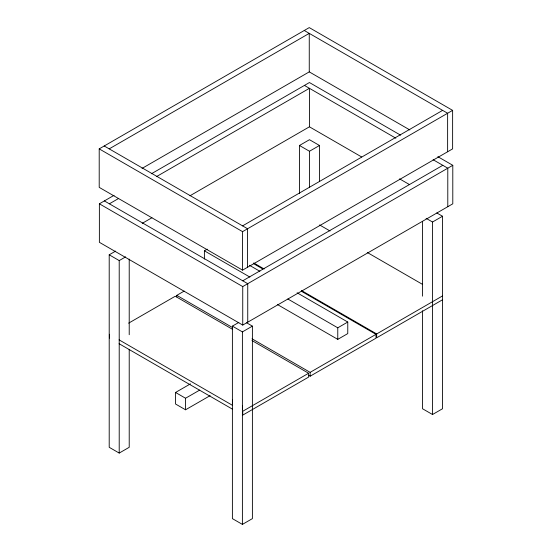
<?xml version="1.0" encoding="UTF-8"?>
<svg xmlns="http://www.w3.org/2000/svg" width="552" height="552" viewBox="0 0 552 552"><rect width="100%" height="100%" fill="white"/><g stroke="black" fill="none" stroke-linecap="round" stroke-linejoin="round"><path stroke-width="0.83" d="M99.208 148.874L309.258 27.6L452.626 110.372L452.626 148.874L242.576 270.142L99.208 187.369L99.208 148.874L242.576 231.647L452.626 110.372M109.206 148.874L309.258 33.375L309.258 71.877L142.05 168.408M437.86 156.685L452.792 165.31L452.792 203.812L242.742 325.08L99.374 242.307L99.374 203.805L114.078 195.318M151.4 173.77L309.424 82.538L400.524 135.13M109.379 203.805L118.335 198.637M156.402 176.661L309.424 88.313L309.424 126.808L189.992 195.767M142.223 223.346L151.924 217.743M129.216 349.333L129.216 447.299L119.211 453.075L109.206 447.299L109.206 254.803L115.637 251.091M299.474 193.6L299.474 145.48L309.472 139.704L319.477 145.48L319.477 181.573M109.206 254.803L119.211 260.578L125.642 256.866M299.474 145.48L309.472 151.255L319.477 145.48M242.576 225.871L442.621 110.372M204.399 259.067L204.399 250.815L207.255 249.166M128.63 323.155L175.246 296.245L232.613 329.365M176.778 296.893L176.778 295.354L184.175 291.083M242.742 280.809L442.794 165.31M99.374 203.805L242.742 286.578L452.792 165.31M246.682 322.83L252.395 326.128L252.395 518.625L242.397 524.4L232.392 518.625L232.392 326.128L238.823 322.416M426.096 218.309L432.52 222.021L442.525 216.246L442.525 408.742L432.52 414.517L422.522 408.742L422.522 310.776M232.392 326.128L242.397 331.904L252.395 326.128M210.133 395.646L185.548 409.791L175.543 404.016L175.543 392.465L190.475 383.847M287.847 298.991L337.769 327.812L347.767 322.037L347.767 333.587L337.769 339.363L277.414 304.525M308.609 373.242L242.756 411.261L242.756 415.111L308.609 377.092L308.609 373.242L251.981 340.549M252.029 338.804L310.141 372.352L375.995 334.339L375.995 338.19L310.141 376.202L308.651 375.346M301.426 290.497L376.678 333.939L442.525 295.927M442.525 299.777L376.678 337.789L376.678 333.939M175.543 392.465L185.548 398.24L199.7 390.098M304.255 30.484L447.624 113.257L447.624 151.759M309.258 71.877L409.839 129.948M304.421 85.422L395.853 138.207M433.106 159.714L447.789 168.194L447.789 206.696M309.424 126.808L361.581 156.92M399.579 178.862L409.26 184.451M436.811 212.948L442.525 216.246M319.594 224.947L330.02 230.971M367.273 252.478L422.411 284.308M104.211 145.983L247.579 228.756L247.579 267.258M253.741 262.966L264.173 268.99M253.803 263.794L262.745 268.955M301.489 291.318L375.995 334.339M249.421 265.257L259.854 271.28M297.107 292.788L347.767 322.037M204.399 250.815L249.849 277.056M104.376 200.921L247.744 283.693L247.744 322.195M176.778 295.354L232.654 327.619M119.08 339.853L232.33 405.237M119.08 343.703L232.33 409.087M432.52 222.021L432.52 414.517M422.522 221.4L422.522 296.169M337.769 327.812L337.769 339.363M310.141 372.352L310.141 376.202M309.472 151.255L309.472 187.349M242.742 286.578L242.742 325.08M242.576 231.647L242.576 270.142M242.583 405.568L242.583 409.418M242.397 331.904L242.397 524.4M232.578 399.793L232.578 403.643M185.548 398.24L185.548 409.791M129.216 259.102L129.216 334.726M119.211 260.578L119.211 453.075M109.393 334.264L109.393 338.114"/></g></svg>
